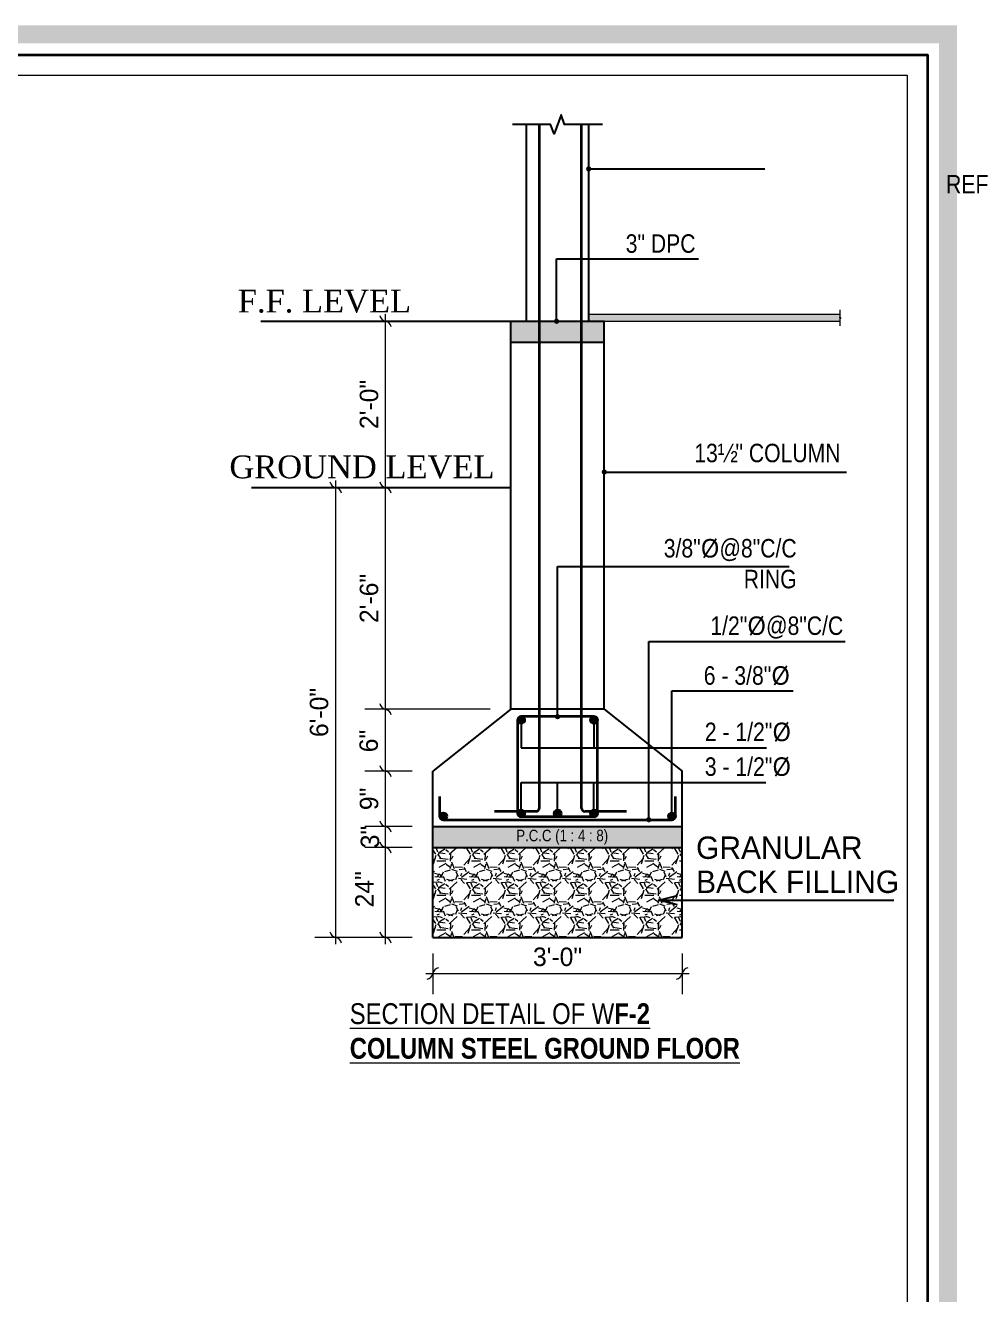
# Model space of a CAD drawing. Header units: inches. Extents: x 77090 to 90659, y -228139 to -226123.
# Drawn here: x 81966 to 82380, y -227131 to -226582 of the extents above; entities that cross this region are included whole.
import ezdxf

# ---------------------------------------------------------------- set-up
doc = ezdxf.new("R2010")
doc.units = ezdxf.units.IN
doc.header["$LTSCALE"] = 15
doc.header["$MEASUREMENT"] = 0
doc.header["$PDMODE"] = 66
doc.linetypes.add('ACAD_ISO02W100', pattern=[15, 12, -3])
doc.layers.get('0').update_dxf_attribs({"lineweight": 25})
doc.layers.get('Defpoints').update_dxf_attribs({"lineweight": 25})
for name, color, linetype, lineweight in [('DIM', 42, 'Continuous', 13), ('doted1', 30, 'ACAD_ISO02W100', 13), ('HACH', 8, 'Continuous', 13), ('level', 7, 'Continuous', 13), ('P-BEAM', 3, 'Continuous', 25), ('STEEL', 211, 'Continuous', 35), ('TEXTS', 41, 'Continuous', 13)]:
    doc.layers.add(name, color=color, linetype=linetype, lineweight=lineweight)
doc.styles.add('ADE', font='', dxfattribs={"height": 6})
doc.styles.get("Standard").update_dxf_attribs({"font": 'trebuc.ttf'})
doc.styles.add('style10', font='stylu.ttf', dxfattribs={"height": 12})
doc.styles.add('XFINE', font='romans.shx')
doc.styles.get('ADE').set_extended_font_data('Arial Rounded MT Bold')
doc.dimstyles.new('DIM100', dxfattribs={"dimscale": 0, "dimtxt": 9, "dimasz": 9, "dimexe": 0, "dimexo": 0, "dimgap": 2, "dimtad": 1, "dimrnd": 0.25, "dimzin": 1, "dimdsep": 46, "dimlunit": 4, "dimtxsty": 'Standard', "dimblk": 'INTEGRAL', "dimcen": 0.0625, "dimdle": 1, "dimse1": 1, "dimse2": 1, "dimclrd": 256, "dimclrt": 7, "dimadec": 0, "dimazin": 0, "dimtfac": 0.5, "dimtix": 1, "dimtmove": 1, "dimatfit": 3, "dimldrblk": 'DOTSMALL', "dimfxl": 0, "dimtolj": 1, "dimtzin": 0, "dimarcsym": 0})
doc.dimstyles.new('Standard 1', dxfattribs={"dimtxt": 9, "dimasz": 8, "dimexe": 9, "dimexo": 9, "dimgap": 3, "dimtad": 1, "dimdec": 1, "dimlfac": -1, "dimzin": 3, "dimdsep": 46, "dimlunit": 4, "dimtxsty": 'XFINE', "dimblk": 'ARCHTICK', "dimcen": 0.09, "dimdle": 9, "dimclrd": 42, "dimclre": 6, "dimclrt": 7, "dimadec": 0, "dimazin": 0, "dimtfac": 1, "dimtdec": 1, "dimtofl": 0, "dimtmove": 2, "dimatfit": 3, "dimldrblk": 'ARCHTICK', "dimfxl": 0, "dimtolj": 1, "dimtzin": 0, "dimlwd": -1, "dimlwe": -1, "dimarcsym": 0})
doc.dimstyles.new('STANDARD$7', dxfattribs={"dimtxt": 2, "dimasz": 3, "dimexe": 2, "dimexo": 1, "dimgap": 0.5, "dimtad": 3, "dimzin": 3, "dimdsep": 46, "dimlunit": 4, "dimtxsty": 'Standard', "dimcen": 0.0625, "dimclrd": 256, "dimclre": 256, "dimclrt": 256, "dimadec": 0, "dimazin": 0, "dimtfac": 1, "dimtmove": 0, "dimatfit": 3, "dimfxl": 0, "dimtolj": 1, "dimtzin": 0, "dimarcsym": 0})

# ---------------------------------------------------------------- blocks, each defined once
blk = doc.blocks.new('_Integral')
at = {"color": 0, "linetype": 'ByBlock', "lineweight": -2}
for centre, start, end in [((0.44488802, -0.09133463), 101.9999999980395, 167.9999999799194), ((-0.44488802, 0.09133463), 282.0000000215427, 348.0000000034225)]:
    blk.add_arc(centre, 0.4541666700000003, start, end, dxfattribs=at)
blk = doc.blocks.new('*D62')
at = {"layer": 'Defpoints', "color": 0}
for p in [(82142.32110076006, -226974.3301274664), (82250.32110076009, -226974.3301274664), (82250.32110076009, -226991.9964809865)]:
    blk.add_point(p, dxfattribs=at)
at = {"layer": 'DIM'}
for p, q in [((82142.32110076006, -226983.3301274664), (82142.32110076006, -227000.9964809865)), ((82250.32110076009, -226983.3301274664), (82250.32110076009, -227000.9964809865))]:
    blk.add_line(p, q, dxfattribs=at)
at = {"layer": 'DIM', "color": 42}
blk.add_line((82139.32110076006, -226991.9964809865), (82253.32110076009, -226991.9964809865), dxfattribs=at)
at = {"layer": 'DIM', "color": 42, "xscale": 7, "yscale": 7, "zscale": 7, "rotation": 180}
blk.add_blockref('_Integral', (82142.32110076006, -226991.9964809865), dxfattribs=at)
at = {"layer": 'DIM', "color": 42, "xscale": 7, "yscale": 7, "zscale": 7}
blk.add_blockref('_Integral', (82250.32110076009, -226991.9964809865), dxfattribs=at)
at = {"layer": 'DIM', "color": 7, "insert": (82196.32110076008, -226984.8236929192), "char_height": 12, "attachment_point": 5, "style": 'style10'}
blk.add_mtext('\\A1;{\\H0.66667x;3\'-0"}', dxfattribs=at)
blk = doc.blocks.new('_ArchTick')
at = {"color": 0, "linetype": 'ByBlock', "lineweight": 5, "const_width": 0.15}
blk.add_lwpolyline([(-0.5, -0.5), (0.5, 0.5)], dxfattribs=at)
blk = doc.blocks.new('*D117')
at = {"layer": 'Defpoints', "color": 0}
for p in [(82121.85657614905, -226928.4150893079), (82142.32110076006, -226928.4150893079), (82142.32110076006, -226937.4150893078)]:
    blk.add_point(p, dxfattribs=at)
at = {"layer": 'DIM'}
for p, q in [((82133.32110076006, -226928.4150893079), (82112.85657614905, -226928.4150893079)), ((82133.32110076006, -226937.4150893078), (82112.85657614905, -226937.4150893078))]:
    blk.add_line(p, q, dxfattribs=at)
at = {"layer": 'DIM', "color": 42}
blk.add_line((82121.85657614905, -226940.4150893078), (82121.85657614905, -226925.4150893079), dxfattribs=at)
at = {"layer": 'DIM', "color": 42, "xscale": 7, "yscale": 7, "zscale": 7}
for p, rotation in [((82121.85657614905, -226928.4150893079), 90), ((82121.85657614905, -226937.4150893078), 270)]:
    blk.add_blockref('_Integral', p, dxfattribs=dict(at, rotation=rotation))
at = {"layer": 'DIM', "color": 7, "insert": (82115.12349025544, -226932.9150893078), "char_height": 12, "attachment_point": 5, "rotation": 90, "style": 'style10'}
blk.add_mtext('\\A1;{\\H0.66667x;3"}', dxfattribs=at)
blk = doc.blocks.new('*D118')
at = {"layer": 'Defpoints', "color": 0}
for p in [(82121.85657614905, -226904.4150893078), (82142.32110076006, -226904.4150893078), (82142.32110076006, -226928.4150893079)]:
    blk.add_point(p, dxfattribs=at)
at = {"layer": 'DIM', "color": 42}
blk.add_line((82121.85657614905, -226931.4150893079), (82121.85657614905, -226901.4150893078), dxfattribs=at)
at = {"layer": 'DIM'}
for p, q in [((82133.32110076006, -226904.4150893078), (82112.85657614905, -226904.4150893078)), ((82133.32110076006, -226928.4150893079), (82112.85657614905, -226928.4150893079))]:
    blk.add_line(p, q, dxfattribs=at)
at = {"layer": 'DIM', "color": 42, "xscale": 7, "yscale": 7, "zscale": 7}
for p, rotation in [((82121.85657614905, -226904.4150893078), 90), ((82121.85657614905, -226928.4150893079), 270)]:
    blk.add_blockref('_Integral', p, dxfattribs=dict(at, rotation=rotation))
at = {"layer": 'DIM', "color": 7, "insert": (82114.72478389431, -226916.4150893078), "char_height": 12, "attachment_point": 5, "rotation": 90, "style": 'style10'}
blk.add_mtext('\\A1;{\\H0.66667x;9"}', dxfattribs=at)
blk = doc.blocks.new('*D119')
at = {"layer": 'Defpoints', "color": 0}
for p in [(82121.85657614905, -226877.6345800474), (82176.07110076006, -226877.6345800474), (82142.32110076006, -226904.4150893078)]:
    blk.add_point(p, dxfattribs=at)
at = {"layer": 'DIM', "color": 42}
blk.add_line((82121.85657614905, -226907.4150893078), (82121.85657614905, -226874.6345800474), dxfattribs=at)
at = {"layer": 'DIM'}
for p, q in [((82167.07110076006, -226877.6345800474), (82112.85657614905, -226877.6345800474)), ((82133.32110076006, -226904.4150893078), (82112.85657614905, -226904.4150893078))]:
    blk.add_line(p, q, dxfattribs=at)
at = {"layer": 'DIM', "color": 42, "xscale": 7, "yscale": 7, "zscale": 7}
for p, rotation in [((82121.85657614905, -226877.6345800474), 90), ((82121.85657614905, -226904.4150893078), 270)]:
    blk.add_blockref('_Integral', p, dxfattribs=dict(at, rotation=rotation))
at = {"layer": 'DIM', "color": 7, "insert": (82114.57251513113, -226891.3545814097), "char_height": 12, "attachment_point": 5, "rotation": 90, "style": 'style10'}
blk.add_mtext('\\A1;{\\H0.66667x;6"}', dxfattribs=at)
blk = doc.blocks.new('*D120')
at = {"layer": 'Defpoints', "color": 0}
for p in [(82121.85657614905, -226781.6345800475), (82176.07110076006, -226781.6345800475), (82176.07110076006, -226877.6345800474)]:
    blk.add_point(p, dxfattribs=at)
at = {"layer": 'DIM'}
for p, q in [((82167.07110076006, -226781.6345800475), (82112.85657614905, -226781.6345800475)), ((82167.07110076006, -226877.6345800474), (82112.85657614905, -226877.6345800474))]:
    blk.add_line(p, q, dxfattribs=at)
at = {"layer": 'DIM', "color": 42}
blk.add_line((82121.85657614905, -226880.6345800474), (82121.85657614905, -226778.6345800475), dxfattribs=at)
at = {"layer": 'DIM', "color": 42, "xscale": 7, "yscale": 7, "zscale": 7}
for p, rotation in [((82121.85657614905, -226781.6345800475), 90), ((82121.85657614905, -226877.6345800474), 270)]:
    blk.add_blockref('_Integral', p, dxfattribs=dict(at, rotation=rotation))
at = {"layer": 'DIM', "color": 7, "insert": (82114.70721426034, -226829.6345800474), "char_height": 12, "attachment_point": 5, "rotation": 90, "style": 'style10'}
blk.add_mtext('\\A1;{\\H0.66667x;2\'-6"}', dxfattribs=at)
blk = doc.blocks.new('*D121')
at = {"layer": 'Defpoints', "color": 0}
for p in [(82121.85657614906, -226709.6345800474), (82182.82110076008, -226709.6345800474), (82176.07110076005, -226781.6345800475)]:
    blk.add_point(p, dxfattribs=at)
at = {"layer": 'DIM'}
for p, q in [((82173.82110076008, -226709.6345800474), (82112.85657614906, -226709.6345800474)), ((82167.07110076005, -226781.6345800475), (82112.85657614906, -226781.6345800475))]:
    blk.add_line(p, q, dxfattribs=at)
at = {"layer": 'DIM', "color": 42}
blk.add_line((82121.85657614906, -226784.6345800475), (82121.85657614906, -226706.6345800474), dxfattribs=at)
at = {"layer": 'DIM', "color": 42, "xscale": 7, "yscale": 7, "zscale": 7}
for p, rotation in [((82121.85657614906, -226709.6345800474), 90), ((82121.85657614906, -226781.6345800475), 270)]:
    blk.add_blockref('_Integral', p, dxfattribs=dict(at, rotation=rotation))
at = {"layer": 'DIM', "color": 7, "insert": (82114.71307080502, -226745.6345800474), "char_height": 12, "attachment_point": 5, "rotation": 90, "style": 'style10'}
blk.add_mtext('\\A1;{\\H0.66667x;2\'-0"}', dxfattribs=at)
blk = doc.blocks.new('*D63')
at = {"layer": 'Defpoints', "color": 0}
for p in [(82100.2454237833, -226781.6345800475), (82139.96383845457, -226781.6345800475), (82142.32110076006, -226976.3479744666)]:
    blk.add_point(p, dxfattribs=at)
at = {"layer": 'DIM'}
for p, q in [((82130.96383845457, -226781.6345800475), (82091.2454237833, -226781.6345800475)), ((82133.32110076006, -226976.3479744666), (82091.2454237833, -226976.3479744666))]:
    blk.add_line(p, q, dxfattribs=at)
at = {"layer": 'DIM', "color": 42}
blk.add_line((82100.2454237833, -226979.3479744666), (82100.2454237833, -226778.6345800475), dxfattribs=at)
at = {"layer": 'DIM', "color": 42, "xscale": 7, "yscale": 7, "zscale": 7}
for p, rotation in [((82100.2454237833, -226781.6345800475), 90), ((82100.2454237833, -226976.3479744666), 270)]:
    blk.add_blockref('_Integral', p, dxfattribs=dict(at, rotation=rotation))
at = {"layer": 'DIM', "color": 7, "insert": (82093.06677917132, -226878.991277257), "char_height": 12, "attachment_point": 5, "rotation": 90, "style": 'style10'}
blk.add_mtext('\\A1;{\\H0.66667x;6\'-0"}', dxfattribs=at)
blk = doc.blocks.new('*D407')
at = {"layer": 'Defpoints', "color": 0}
for p in [(82121.85657614905, -226937.4150893078), (82142.32110076006, -226937.4150893078), (82142.32110076006, -226976.3479744666)]:
    blk.add_point(p, dxfattribs=at)
at = {"layer": 'DIM', "color": 42}
blk.add_line((82121.85657614905, -226979.3479744666), (82121.85657614905, -226934.4150893078), dxfattribs=at)
at = {"layer": 'DIM'}
for p, q in [((82133.32110076006, -226937.4150893078), (82112.85657614905, -226937.4150893078)), ((82133.32110076006, -226976.3479744666), (82112.85657614905, -226976.3479744666))]:
    blk.add_line(p, q, dxfattribs=at)
at = {"layer": 'DIM', "color": 42, "xscale": 7, "yscale": 7, "zscale": 7}
for p, rotation in [((82121.85657614905, -226937.4150893078), 90), ((82121.85657614905, -226976.3479744666), 270)]:
    blk.add_blockref('_Integral', p, dxfattribs=dict(at, rotation=rotation))
at = {"layer": 'DIM', "color": 7, "insert": (82112.667934821, -226955.5383989761), "char_height": 12, "attachment_point": 5, "rotation": 90, "style": 'style10'}
blk.add_mtext('\\A1;{\\H0.66667x;24"}', dxfattribs=at)

msp = doc.modelspace()

# ---------------------------------------------------------------- hatches: boundary and pattern name
at = {"layer": 'HACH', "ltscale": 10}
for points in [[(82216.57110076009, -226709.6345800474), (82176.07110076005, -226709.6345800474), (82176.07110076005, -226718.6345800475), (82216.57110076009, -226718.6345800474)], [(82318.7445275567, -226706.6345800472), (82209.82110076006, -226706.6345800472), (82209.82110076006, -226709.6345800472), (82318.7445275567, -226709.6345800472), (82318.7445275567, -226708.1345800472), (82318.40109287927, -226708.0095800472), (82318.7445275567, -226707.8845800472)]]:
    msp.add_hatch(color=256, dxfattribs=at).paths.add_polyline_path(points)
h = msp.add_hatch(dxfattribs=at)
h.set_pattern_fill('AR-CONC', color=256, scale=0.5, style=0)
h.set_pattern_definition([(49.99999999999999, (11222.72587881862, -49427.6532206863), (3.586300913003767, -0.3137606749129755), [0.375, -4.125]), (355, (11222.72587881862, -49427.6532206863), (-0.6937566680650001, 3.760960668500059), [0.3, -3.299999999999999]), (100.4514, (11223.02473721862, -49427.67936738631), (2.892546908570107, 3.447197710304767), [0.3187009499999972, -3.505710559999977]), (46.1842, (11222.72587881862, -49426.6532206863), (5.336205243128221, -0.8275950716450903), [0.5624999999999997, -6.187499999999997]), (96.6356, (11223.17056254362, -49426.7221872213), (4.673313527743517, 4.870589354502208), [0.4780514399999971, -5.258564999999955]), (351.1842000000001, (11222.72587881862, -49426.6532206863), (4.673309725668135, 4.870593004626623), [0.45, -4.95]), (21, (11223.22587881862, -49426.9032206863), (2.984535260592308, -2.013094453326694), [0.375, -4.125]), (326, (11223.22587881862, -49426.9032206863), (1.216576659607908, 3.625750225234265), [0.3, -3.299999999999999]), (71.45140000000002, (11223.47458998362, -49427.07097871631), (4.201113142907449, 1.612652483549761), [0.3187009499999998, -3.505710559999998]), (37.50000000000001, (11222.72587881862, -49427.6532206863), (0.0607992765864534, 1.664469269156557), [0, -3.259999999999999, 0, -3.35, 0, -3.3125]), (7.499999999999999, (11222.72587881862, -49427.6532206863), (1.315347687210743, 1.972058559411801), [0, -1.909999999999999, 0, -3.185, 0, -1.262499999999999]), (327.5, (11221.61087881862, -49427.6532206863), (2.669112180862045, -0.112774358671899), [0, -1.25, 0, -3.9, 0, -5.174999999999999]), (317.5, (11221.11087881862, -49427.6532206863), (2.915930846711931, 0.5005249116615883), [0, -1.625, 0, -2.589999999999999, 0, -3.674999999999999])])
h.paths.add_polyline_path([(82250.32110076009, -226928.4150893079), (82142.32110076006, -226928.4150893079), (82142.32110076006, -226937.4150893078), (82250.32110076009, -226937.4150893078)])
h.paths.add_polyline_path([(82164.99263751118, -226937.7283876599), (82219.86836850535, -226937.7283876599), (82219.86836850535, -226927.406750233), (82164.99263751118, -226927.406750233)], flags=9)
h = msp.add_hatch(dxfattribs=at)
h.set_pattern_fill('GRAVEL', color=256, scale=15, style=0)
h.set_pattern_definition([(228.0128, (1235.77198031006, 15), (-119.9999734823724, -135.0000201241087), [2.01804, -199.78632]), (184.9697, (1234.42198031006, 13.5), (180.0000157727645, 14.99986960510578), [3.46302, -342.838875]), (132.5104, (1230.97198031006, 13.2), (149.9998607752022, -165.000130108068), [2.44182, -241.74048]), (267.2737, (1225.12198031006, 9.45), (14.99994026590786, 300.000004424602), [3.15357, -312.20337]), (292.8337, (1224.97198031006, 6.3), (-75.0001485815571, 179.9999461766666), [3.092325, -306.140595]), (357.2737, (1226.17198031006, 3.45), (-300.000004424602, 14.99994026590787), [3.15357, -312.20337]), (37.6942, (1229.32198031006, 3.3), (-195.0001101842696, -149.9998560774079), [4.170434999999999, -412.872735]), (72.2553, (1232.62198031006, 5.850000000000001), (105.0001614405811, 329.9999434685878), [3.93732, -389.794815]), (121.4296, (1233.82198031006, 9.6), (-120.0001235126455, 194.9999255473885), [3.16425, -313.261095]), (175.2364, (1232.17198031006, 12.3), (165.0000141947938, -14.99987298991891), [3.612479999999998, -177.0114449999999]), (222.3974, (1228.57198031006, 12.6), (-180.0001102660985, -164.9998812302118), [4.67172, -462.500625]), (138.8141, (1239.97198031006, 9.3), (-105.0000442020857, 89.99995970014133), [1.594515, -157.85766]), (171.4692, (1238.77198031006, 10.35), (194.9999742722269, -30.00011865059685), [3.033554999999998, -300.3226649999998]), (225, (1235.77198031006, 10.8), (-1.665334536937735e-15, -15.00000464173428), [2.121315, -19.09188]), (203.1986, (1234.72198031006, 12.6), (74.99999596000613, 30.00001987897281), [1.14237, -113.094225]), (291.8014, (1233.67198031006, 12.15), (-14.99999865750973, 45.00000409516155), [1.615545, -79.16193]), (30.9638, (1234.27198031006, 10.65), (44.99997033431997, 30.00003725311099), [2.623934999999998, -84.84034499999994]), (161.5651, (1236.52198031006, 12), (30.00000651889443, -14.99997604834062), [1.897365, -45.536805]), (16.38950000000001, (1224.97198031006, 12.15), (150.0000329761794, 44.99989064726955), [2.658, -263.142675]), (70.3462, (1227.52198031006, 12.9), (-59.99992871057619, -165.0000320340934), [2.229915, -220.76112]), (293.1986, (1236.52198031006, 15), (-30.00001987897281, 74.99999596000613), [2.284725, -111.95187]), (343.6105, (1237.42198031006, 12.9), (-150.0000329761794, 44.9998906472696), [2.657999999999998, -263.1426749999998]), (339.444, (1224.97198031006, 2.85), (-75.00002766813634, 29.99993994632376), [2.5632, -125.59686]), (294.7751, (1227.37198031006, 1.95), (-74.99988283867754, 165.0000513275868), [2.147669999999998, -212.6196449999999]), (66.80140000000002, (1236.67198031006, 0), (30.00001987897282, 74.99999596000613), [2.284725, -111.95187]), (17.35400000000001, (1237.57198031006, 2.1), (-195.0000302864525, -59.99991753388677), [2.514465, -248.9313599999999]), (69.444, (1229.32198031006, 0), (-29.9999399463238, -75.00002766813633), [1.2816, -126.87846]), (101.3098999999999, (1235.77198031006, 0), (-14.99996448242408, 60.00001128346428), [0.7648499999999999, -75.72043499999998]), (165.9638, (1235.62198031006, 0.75), (45.00000818984609, -14.99997086041868), [3.092325, -58.75425]), (186.009, (1232.62198031006, 1.5), (149.9999962635906, 14.99998976222762), [2.86575, -283.708845]), (303.6901, (1234.27198031006, 9.3), (-15.00002001760786, 29.99999336656741), [2.16333, -51.919935]), (353.1572, (1235.47198031006, 7.5), (254.9999904821782, -30.00011996887142), [3.77691, -373.913445]), (60.94540000000001, (1239.22198031006, 7.05), (-60.00000040798919, -105.0000057685453), [1.54434, -152.89011]), (90, (1239.97198031006, 8.4), (-15, 15), [0.8999999999999999, -14.1]), (120.2564, (1232.32198031006, 1.95), (59.99992330204041, -105.000036837821), [2.08386, -206.3028]), (48.01279999999999, (1231.27198031006, 3.75), (119.9999734823724, 135.0000201241087), [4.03608, -197.76828]), (0, (1233.97198031006, 6.75), (15, 15), [3.9, -11.1]), (325.3048, (1237.87198031006, 6.75), (-149.9999138848129, 105.0001291439169), [2.37171, -234.79911]), (254.0546, (1239.82198031006, 5.399999999999999), (-14.99999833944572, -60.00000189978226), [2.18403, -107.01762]), (207.646, (1239.22198031006, 3.3), (-284.9999371076939, -150.0001156975377), [3.555975, -352.04211]), (175.4261, (1236.07198031006, 1.65), (-195.000008374682, 14.99992201741626), [3.761984999999998, -372.4361099999998])])
h.paths.add_polyline_path([(82250.32110076006, -226937.4150893078), (82142.32110076006, -226937.4150893078), (82142.32110076006, -226976.3479744666), (82250.32110076006, -226976.3479744666)])
at = {"layer": 'STEEL'}
for points in [[(82182.07110076006, -226882.2850996979, 1), (82179.07110076005, -226882.2850996979, 1)], [(82213.57110076005, -226882.2850996978, 1), (82210.57110076005, -226882.2850996978, 1)], [(82148.32110076006, -226923.9150893079, 1), (82145.32110076009, -226923.9150893079, 1)], [(82182.07110076006, -226922.6950970255, 1), (82179.07110076005, -226922.6950970255, 1)], [(82197.84945509912, -226922.6950970254, 1), (82194.84945509912, -226922.6950970254, 1)], [(82213.57110076005, -226922.6950970254, 1), (82210.57110076005, -226922.6950970254, 1)], [(82247.32110076006, -226923.9150893079, 1), (82244.32110076009, -226923.9150893079, 1)]]:
    msp.add_hatch(color=256, dxfattribs=at).paths.add_polyline_path(points)

# ---------------------------------------------------------------- linework, layer by layer
at = {"layer": 'doted1', "linetype": 'ByBlock', "ltscale": 0.3, "const_width": 7.787097798674508}
msp.add_lwpolyline([(80784.7054286355, -227702.7247807509), (80784.7054286355, -226585.4474294678), (82365.34601945362, -226585.4474294678), (82365.34601945362, -227702.7247807509)], close=True, dxfattribs=at)
at = {"layer": 'HACH', "ltscale": 10}
for p, q in [((82209.82110076006, -226706.6345800472), (82318.7445275567, -226706.6345800472)), ((82209.82110076006, -226709.6345800472), (82318.7445275567, -226709.6345800472))]:
    msp.add_line(p, q, dxfattribs=at)
at = {"layer": 'HACH', "linetype": 'Continuous', "ltscale": 10}
msp.add_lwpolyline([(82318.7157270528, -226711.6345800474), (82318.7157270528, -226708.3845800472), (82319.05916173023, -226708.2595800472), (82318.37229237537, -226708.0095800472), (82318.7157270528, -226707.8845800474), (82318.7157270528, -226704.6345800474)], dxfattribs=at)
at = {"layer": 'level', "linetype": 'ByBlock', "lineweight": 35, "ltscale": 0.1}
msp.add_lwpolyline([(80793.55333206046, -227693.8768773258), (80793.55333206046, -226594.2953328928), (82356.49811602868, -226594.2953328928), (82356.49811602868, -227693.8768773258)], close=True, dxfattribs=at)
at = {"layer": 'level', "ltscale": 0.25}
msp.add_lwpolyline([(80802.40123548536, -227685.028973901), (80802.40123548536, -226603.1432363178), (82347.65021260371, -226603.1432363178), (82347.65021260371, -227685.028973901)], close=True, dxfattribs=at)
at = {"layer": 'P-BEAM', "ltscale": 0.1}
for p, q in [((82182.82110076009, -226709.6345800472), (82182.82110076009, -226624.4352258394)), ((82209.82110076006, -226709.6345800472), (82209.82110076006, -226624.4352258394)), ((82067.76827919408, -226709.6345800474), (82216.57110076009, -226709.6345800474)), ((82176.07110076006, -226877.6345800474), (82176.07110076005, -226709.6345800472)), ((82216.57110076009, -226877.6345800474), (82216.57110076009, -226709.6345800472)), ((82176.07110076005, -226718.6345800475), (82216.57110076009, -226718.6345800474)), ((82063.72139526601, -226781.6345800474), (82176.07110076005, -226781.6345800475)), ((82176.07110076006, -226877.6345800474), (82142.32110076006, -226904.4150893078)), ((82216.57110076009, -226877.6345800474), (82176.07110076006, -226877.6345800474)), ((82216.57110076009, -226877.6345800474), (82250.32110076009, -226904.4150893078)), ((82142.32110076006, -226976.3479744666), (82142.32110076006, -226904.4150893078)), ((82250.32110076009, -226976.3479744666), (82250.32110076009, -226904.4150893078)), ((82142.32110076006, -226928.4150893079), (82250.32110076009, -226928.4150893079)), ((82142.32110076006, -226937.4150893078), (82250.32110076009, -226937.4150893078)), ((82142.32110076006, -226976.3479744666), (82250.32110076009, -226976.3479744666))]:
    msp.add_line(p, q, dxfattribs=at)
msp.add_lwpolyline([(82215.82110076006, -226624.4352258394), (82199.32110076002, -226624.4352258394), (82197.82110076, -226620.3140097103), (82194.82110076002, -226628.5564419686), (82193.32110076002, -226624.4352258394), (82176.82110076009, -226624.4352258394)], dxfattribs=at)
at = {"layer": 'STEEL'}
for p, q in [((82188.5137978903, -226920.2835816175), (82188.51379789034, -226624.4352258394)), ((82206.672152322, -226920.369017756), (82206.67215232196, -226624.4352258394)), ((82212.07110076006, -226880.7850996977), (82180.57110076005, -226880.7850996978)), ((82179.07110076005, -226922.6950970255), (82179.07110076005, -226882.2850996979)), ((82213.57110076005, -226922.6950970254), (82213.57110076005, -226882.2850996978)), ((82145.32110076009, -226923.9150893079), (82145.32110076009, -226915.395622721)), ((82247.32110076006, -226923.9150893079), (82247.32110076006, -226915.395622721)), ((82169.04737103864, -226921.7835816175), (82187.01379789031, -226921.7835816175)), ((82212.07110076006, -226924.1950970254), (82180.57110076005, -226924.1950970255)), ((82226.13857917368, -226921.869017756), (82208.172152322, -226921.869017756)), ((82146.82110076009, -226925.4150893079), (82245.82110076009, -226925.4150893079))]:
    msp.add_line(p, q, dxfattribs=at)
for centre in [(82180.57110076005, -226882.2850996979), (82212.07110076006, -226882.2850996978), (82146.82110076009, -226923.9150893079), (82180.57110076005, -226922.6950970255), (82196.34945509912, -226922.6950970254), (82212.07110076006, -226922.6950970254), (82245.82110076009, -226923.9150893079)]:
    msp.add_circle(centre, 1.5, dxfattribs=at)
for centre, start, end in [((82180.57110076005, -226882.2850996979), 90, 180), ((82212.07110076006, -226882.2850996978), 0, 90), ((82146.82110076009, -226923.9150893079), 180, 270), ((82180.57110076005, -226922.6950970255), 180, 270), ((82187.01379789031, -226920.2835816175), 270, 0), ((82208.172152322, -226920.369017756), 180, 270), ((82212.07110076006, -226922.6950970254), 270, 0), ((82245.82110076009, -226923.9150893079), 270, 0)]:
    msp.add_arc(centre, 1.5, start, end, dxfattribs=at)

# ---------------------------------------------------------------- texts
at = {"layer": 'TEXTS', "style": 'style10'}
for s, p in [('GRANULAR', (82256.31019855585, -226942.3813870397)), ('BACK FILLING ', (82256.31019855585, -226957.1271672338))]:
    msp.add_text(s, height=9.69756530688, dxfattribs=at).set_placement(p)
at = {"layer": 'TEXTS', "width": 337.0428314222263, "attachment_point": 3, "style": 'ADE'}
for s, insert, char_height in [('{\\fTechnic|b0|i0|c2|p2;COLUMN  \\PREFER SECTION}', (82438.878626341, -226632.9886043683), 8), ('{\\fTechnic|b0|i0|c2|p2;3" DPC}', (82256.0651200575, -226671.9938226258), 8), ('{\\fTimes New Roman|b0|i0|c0|p18;F.F. LEVEL}', (82132.88786906863, -226695.9506272955), 9.880606852047363), ('{\\fTechnic|b0|i0|c2|p2; 13½" COLUMN }', (82318.858083917, -226762.6678856217), 8), ('{\\fTimes New Roman|b0|i0|c0|p18;GROUND LEVEL}', (82169.01428341829, -226767.7319294625), 9.880606852047363), ('{\\fTechnic|b0|i0|c2|p2;3/8"\\fTrebuchet MS|b0|i0|c0|p34;Ø\\fTechnic|b0|i0|c2|p2;@8"C/C\\P                                                           RING                }', (82299.85943932155, -226803.9058986402), 8), ('{\\fTechnic|b0|i0|c2|p2;1/2"\\fTrebuchet MS|b0|i0|c0|p34;%%C\\fTechnic|b0|i0|c2|p2;@8"C/C                }', (82320.03880311259, -226837.4238127324), 8), ('{\\fTechnic|b0|i0|c2|p2; 6 - 3/8"\\fTrebuchet MS|b0|i0|c0|p34;%%C\\fTechnic|b0|i0|c2|p2;                }', (82297.00046787607, -226858.9878482273), 8), ('{\\fTechnic|b0|i0|c2|p2; 2 - 1/2"\\fTrebuchet MS|b0|i0|c0|p34;%%C\\fTechnic|b0|i0|c2|p2;                }', (82297.46588254978, -226883.4011700754), 8), ('{\\fTechnic|b0|i0|c2|p2; 3 - 1/2"\\fTrebuchet MS|b0|i0|c0|p34;%%C\\fTechnic|b0|i0|c2|p2;                }', (82297.46588254978, -226898.4319146308), 8), ('{\\fTechnic|b0|i0|c2|p2;P.C.C (1 : 4 : 8)                }', (82218.21632172173, -226929.7605514026), 5)]:
    msp.add_mtext(s, dxfattribs=dict(at, insert=insert, char_height=char_height))
at = {"layer": 'TEXTS', "linetype": 'ByBlock', "insert": (82106.3322463785, -227004.8723620115), "char_height": 9, "width": 751.3560000000001, "attachment_point": 1, "style": 'ADE'}
msp.add_mtext('{\\fTechnic|b0|i0|c2|p2;\\LSECTION DETAIL OF W\\fTechnic|b1|i0|c2|p2;F-2\\PCOLUMN STEEL GROUND FLOOR}', dxfattribs=at)

# ---------------------------------------------------------------- dimensions: what is measured, and where the dimension line sits
at = {"layer": 'DIM'}
for base, p1, p2, text, picture, middle in [((82121.85657614906, -226709.6345800474), (82176.07110076005, -226781.6345800475), (82182.82110076008, -226709.6345800474), '{\\H0.66667x;2\'-0"}', '*D121', (82114.71307080502, -226745.6345800474)), ((82100.2454237833, -226781.6345800475), (82142.32110076006, -226976.3479744666), (82139.96383845457, -226781.6345800475), '{\\H0.66667x;6\'-0"}', '*D63', (82093.06677917132, -226878.991277257)), ((82121.85657614905, -226781.6345800475), (82176.07110076006, -226877.6345800474), (82176.07110076006, -226781.6345800475), '{\\H0.66667x;2\'-6"}', '*D120', (82114.70721426034, -226829.6345800474)), ((82121.85657614905, -226904.4150893078), (82142.32110076006, -226928.4150893079), (82142.32110076006, -226904.4150893078), '{\\H0.66667x;9"}', '*D118', (82114.72478389431, -226916.4150893078))]:
    dim = msp.add_linear_dim(base=base, p1=p1, p2=p2, angle=90, text=text, dimstyle='Standard 1', override={"dimasz": 7, "dimtxsty": 'style10', "dimblk1": 'Integral', "dimblk2": 'Integral', "dimsah": 1, "dimdle": 3, "dimclre": 256}, dxfattribs=at)
    dim.commit()
    dim.dimension.update_dxf_attribs({"geometry": picture, "text_midpoint": middle})
for base, p1, p2, text, picture, middle in [((82121.85657614905, -226877.6345800474), (82142.32110076006, -226904.4150893078), (82176.07110076006, -226877.6345800474), '{\\H0.66667x;6"}', '*D119', (82114.57251513113, -226891.3545814097)), ((82121.85657614905, -226928.4150893079), (82142.32110076006, -226937.4150893078), (82142.32110076006, -226928.4150893079), '{\\H0.66667x;3"}', '*D117', (82115.12349025544, -226932.9150893078)), ((82121.85657614905, -226937.4150893078), (82142.32110076006, -226976.3479744666), (82142.32110076006, -226937.4150893078), '{\\H0.66667x;24"}', '*D407', (82112.667934821, -226955.5383989761))]:
    dim = msp.add_linear_dim(base=base, p1=p1, p2=p2, angle=90, text=text, dimstyle='Standard 1', override={"dimasz": 7, "dimtxsty": 'style10', "dimblk1": 'Integral', "dimblk2": 'Integral', "dimsah": 1, "dimdle": 3, "dimclre": 256}, dxfattribs=at)
    dim.commit()
    dim.dimension.update_dxf_attribs({"geometry": picture, "text_midpoint": middle, "dimtype": 128})
dim = msp.add_linear_dim(base=(82250.32110076009, -226991.9964809865), p1=(82142.32110076006, -226974.3301274664), p2=(82250.32110076009, -226974.3301274664), text='{\\H0.66667x;3\'-0"}', dimstyle='Standard 1', override={"dimasz": 7, "dimtxsty": 'style10', "dimblk1": 'Integral', "dimblk2": 'Integral', "dimsah": 1, "dimdle": 3, "dimclre": 256}, dxfattribs=at)
dim.commit()
dim.dimension.update_dxf_attribs({"geometry": '*D62', "text_midpoint": (82196.32110076008, -226984.8236929192)})

# ---------------------------------------------------------------- leaders
at = {"layer": 'TEXTS'}
for points, dimstyle, override in [([(82209.82110076015, -226643.678869633), (82286.12976985233, -226643.678869633)], 'DIM100', {"dimscale": 1, "dimtad": 0}), ([(82195.88870359125, -226709.6345800475), (82195.88870359125, -226682.544556995), (82257.3236923559, -226682.544556995)], 'DIM100', {"dimscale": 1, "dimasz": 9, "dimtad": 0}), ([(82216.56579116585, -226774.9022791508), (82321.37688836244, -226774.9022791508)], 'DIM100', {"dimscale": 1, "dimtad": 0}), ([(82196.32110076005, -226880.7850996978), (82196.32110076005, -226815.774850517), (82296.64606456149, -226815.774850517)], 'DIM100', {"dimscale": 1, "dimtad": 0}), ([(82235.78949326814, -226925.4150893079), (82235.78949326814, -226848.2819417304), (82320.79935387358, -226848.2819417304)], 'DIM100', {"dimscale": 1, "dimtad": 0}), ([(82245.82110076009, -226923.9150893079), (82245.82110076009, -226869.5852107926), (82298.31568368564, -226869.5852107926)], 'DIM100', {"dimscale": 1, "dimtad": 0}), ([(82180.57110076005, -226883.7850996979), (82180.57110076005, -226894.3613112899), (82286.81301248385, -226894.3613112899)], 'DIM100', {"dimscale": 1, "dimasz": 3, "dimtad": 0}), ([(82212.07110076006, -226883.7850996979), (82212.07110076006, -226894.3613112899)], 'DIM100', {"dimscale": 1, "dimasz": 3, "dimtad": 0}), ([(82180.57110076005, -226921.1950970256), (82180.57110076005, -226909.2796761889), (82286.5686621858, -226909.2796761889)], 'DIM100', {"dimscale": 1, "dimasz": 3, "dimtad": 0}), ([(82196.34945509912, -226921.1950970256), (82196.34945509912, -226909.2796761889)], 'DIM100', {"dimscale": 1, "dimasz": 3, "dimtad": 0}), ([(82212.07110076006, -226921.1950970256), (82212.07110076006, -226909.2796761889)], 'DIM100', {"dimscale": 1, "dimasz": 3, "dimtad": 0}), ([(82240.22041852877, -226960.2524558729), (82342.001263696, -226960.2524558729)], 'STANDARD$7', {"dimtxt": 8, "dimasz": 8, "dimexe": 3, "dimexo": 3, "dimgap": 0.09, "dimtad": 0, "dimdec": 3, "dimzin": 0, "dimcen": 3, "dimdle": 3, "dimclrd": 0, "dimclre": 0, "dimclrt": 0, "dimtdec": 3, "dimtmove": 1, "dimldrblk": 'Open30', "dimfrac": 1})]:
    msp.add_leader(points, dimstyle=dimstyle, override=override, dxfattribs=at)

doc.saveas('drawing.dxf')
